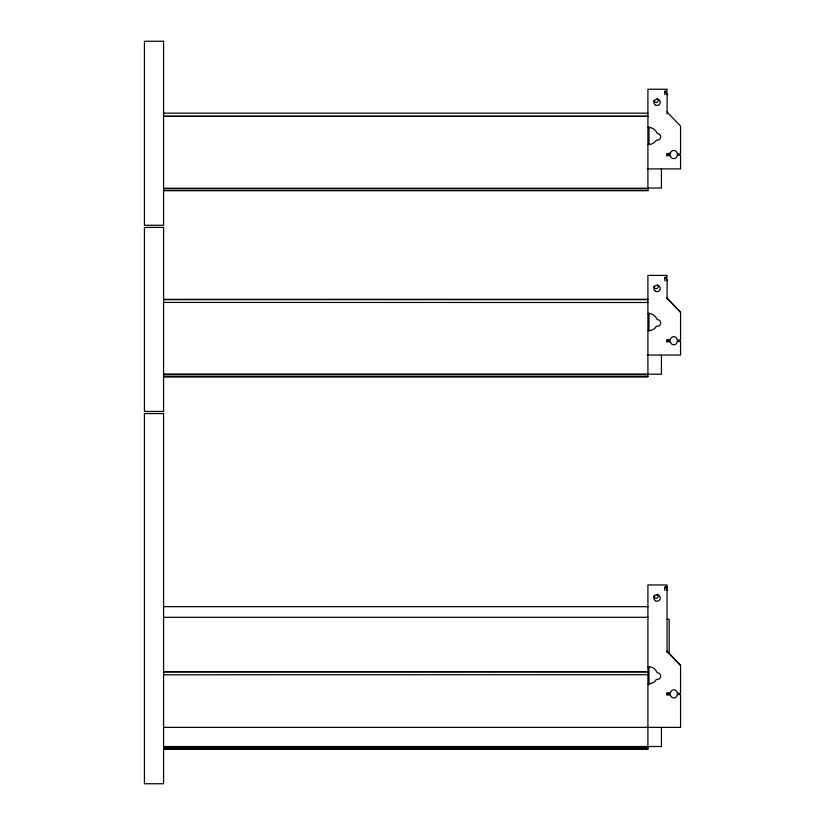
<?xml version="1.0" encoding="UTF-8"?>
<svg xmlns="http://www.w3.org/2000/svg" width="825" height="825" viewBox="0 0 825 825"><rect width="100%" height="100%" fill="white"/><g stroke="black" fill="none" stroke-linecap="round" stroke-linejoin="round"><path stroke-width="1.24" d="M667.167 94.009C668.425 94.473 663.187 86.934 664.929 94.762M667.167 280.16C668.425 280.624 663.187 273.085 664.929 280.923M667.167 589.71C668.425 590.184 663.187 582.636 664.929 590.473M664.929 91.255L667.054 91.255L667.054 89.244L647.914 89.244L647.914 190.709L163.577 190.709M163.577 113.159L647.914 113.159M163.577 116.242L647.914 116.242M163.577 116.346L647.914 116.346M647.914 127.421L648.976 127.421M647.914 144.313L648.976 144.313M667.054 153.862L670.416 153.862A3.382 3.382 0 0 1 673.798 150.48A3.382 3.382 0 0 1 677.17 153.862L680.563 153.862L680.563 126.153L667.054 111.953M667.054 155.255L670.416 155.255A3.382 3.382 0 0 0 673.798 158.627A3.382 3.382 0 0 0 677.17 155.255L680.563 155.255L680.563 168.898L647.264 168.898M647.264 188.048L661.423 188.048L661.423 168.898M163.577 188.265L647.914 188.265M163.577 188.585L647.914 188.585M163.577 190.389L647.914 190.389M163.577 299.32L647.914 299.32M163.577 299.64L647.914 299.64M163.577 302.404L647.914 302.497M647.914 313.582L648.976 313.582A8.446 8.446 0 0 1 656.288 317.903L657.298 319.605A3.382 3.382 0 0 1 660.65 323.431A3.382 3.382 0 0 1 656.432 326.246L656.288 326.349A8.446 8.446 0 0 1 648.976 330.577L647.914 330.464M667.054 340.013L670.416 340.013A3.382 3.382 0 0 1 673.798 336.641A3.382 3.382 0 0 1 677.17 340.013L680.563 340.013L680.563 312.314L667.054 298.114L680.563 312.314M667.054 341.406L670.416 341.406A3.382 3.382 0 0 0 673.798 344.788A3.382 3.382 0 0 0 677.17 341.406L680.563 341.406L680.563 355.059L647.264 355.059M163.577 374.21L661.423 374.21L661.423 355.059M163.577 374.416L647.914 374.416M163.577 374.736L647.914 374.736M163.577 376.54L647.914 376.54M163.577 376.86L647.914 376.86L647.914 275.406L667.054 275.406L667.054 277.417C662.815 276.53 667.724 278.767 667.054 280.923M667.054 586.967C662.774 586.142 667.755 588.318 667.054 590.473M163.577 606.664L647.914 606.674M163.577 617.306L647.914 617.317M667.054 619.297L669.188 619.297L669.188 654.029M647.914 666.744L648.976 666.744L648.976 684.863M163.577 671.622L647.914 671.632M163.577 671.942L647.914 671.952M163.577 674.809L647.914 674.706M647.914 683.636L648.976 683.636M667.054 693.186L670.416 693.186A3.382 3.382 0 0 1 673.798 689.803A3.382 3.382 0 0 1 677.17 693.186L680.563 693.186L680.563 665.476L667.054 651.276M667.054 694.578L670.416 694.578A3.382 3.382 0 0 0 673.798 697.95A3.382 3.382 0 0 0 677.17 694.578L680.563 694.578L680.563 727.372L163.577 727.372M163.577 746.522L661.423 746.522L661.423 727.372M163.577 746.718L647.914 746.718M163.577 747.038L647.914 747.038M163.577 748.852L647.914 748.863M163.577 749.172L647.914 749.183L647.914 584.956L667.054 584.956L667.054 652.75M665.239 91.441L667.054 94.762M667.054 651.296L680.563 665.476M667.147 93.617L667.054 113.933M667.147 279.778L667.054 298.815M669.188 152.914L669.188 156.08M669.188 339.405L669.188 342.334M669.188 692.629L669.188 695.207M667.054 153.522L667.054 156.121M667.054 339.683L667.054 342.272M667.054 692.629L667.054 695.382M648.976 126.895L648.976 144.715M648.976 313.057L648.976 330.877M657.164 98.567A2.124 2.124 0 0 1 657.164 102.248A2.124 2.124 0 0 1 653.977 100.413M648.976 144.416A8.446 8.446 0 0 0 656.288 140.198L656.432 140.095A3.382 3.382 0 0 0 660.65 137.27A3.382 3.382 0 0 0 657.298 133.454L656.288 131.752A8.446 8.446 0 0 0 648.976 127.524M657.607 285.058A2.124 2.124 0 0 1 656.648 288.626A2.124 2.124 0 0 1 654.05 286.017M657.164 594.278A2.124 2.124 0 0 1 657.948 597.187A2.124 2.124 0 0 1 655.04 597.96A2.124 2.124 0 0 1 654.256 595.052M648.976 683.739A8.446 8.446 0 0 0 656.288 679.522L656.432 679.418A3.382 3.382 0 0 0 660.65 676.593A3.382 3.382 0 0 0 657.298 672.777L656.288 671.076A8.446 8.446 0 0 0 648.976 666.847M163.577 41.25L144.437 41.25L144.437 225.277L163.577 225.277L163.577 41.25M163.577 227.411L144.437 227.411L144.437 411.438L163.577 411.438L163.577 227.411M163.577 413.562L144.437 413.562L144.437 783.75L163.577 783.75L163.577 413.562M655.473 105.074A3.187 3.187 0 0 0 660.258 102.31A3.187 3.187 0 0 0 655.473 99.547A3.187 3.187 0 0 0 655.473 105.074M655.473 291.235A3.187 3.187 0 0 0 660.258 288.472A3.187 3.187 0 0 0 655.473 285.708A3.187 3.187 0 0 0 655.473 291.235M655.473 600.786A3.187 3.187 0 0 0 660.258 598.022A3.187 3.187 0 0 0 655.473 595.258A3.187 3.187 0 0 0 655.473 600.786"/></g></svg>
